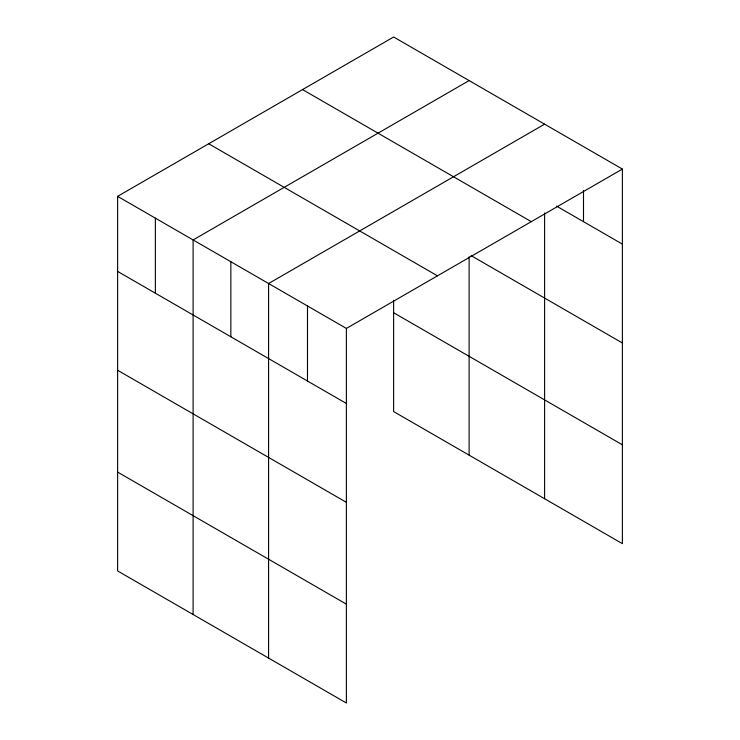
<?xml version="1.0" encoding="UTF-8"?>
<svg xmlns="http://www.w3.org/2000/svg" width="740" height="740" viewBox="0 0 740 740"><rect width="100%" height="100%" fill="white"/><g stroke="black" fill="none" stroke-linecap="round" stroke-linejoin="round"><path stroke-width="1.11" d="M117.614 196.35L346.375 328.43L346.375 703L117.614 570.929L117.614 196.35L393.625 37L622.386 169.072L622.386 543.65L393.625 411.57L393.625 300.283M469.114 80.586L193.103 239.936L193.103 614.515M544.603 124.172L268.592 283.522L268.592 658.091M346.375 328.43L622.386 169.072M556.573 206.127L622.386 244.126M302.54 89.586L531.302 221.658M471.103 255.624L622.386 342.971M208.699 143.763L437.46 275.835M393.625 312.733L622.386 444.805M117.614 271.404L346.375 403.485M117.614 370.25L346.375 502.321M117.614 472.083L346.375 604.154M583.499 190.495L583.499 221.676M544.603 213.018L544.603 498.741M469.114 256.743L469.114 455.156M307.489 305.971L307.489 381.026M230.852 261.729L230.852 336.783M155.363 218.143L155.363 293.197"/></g></svg>
